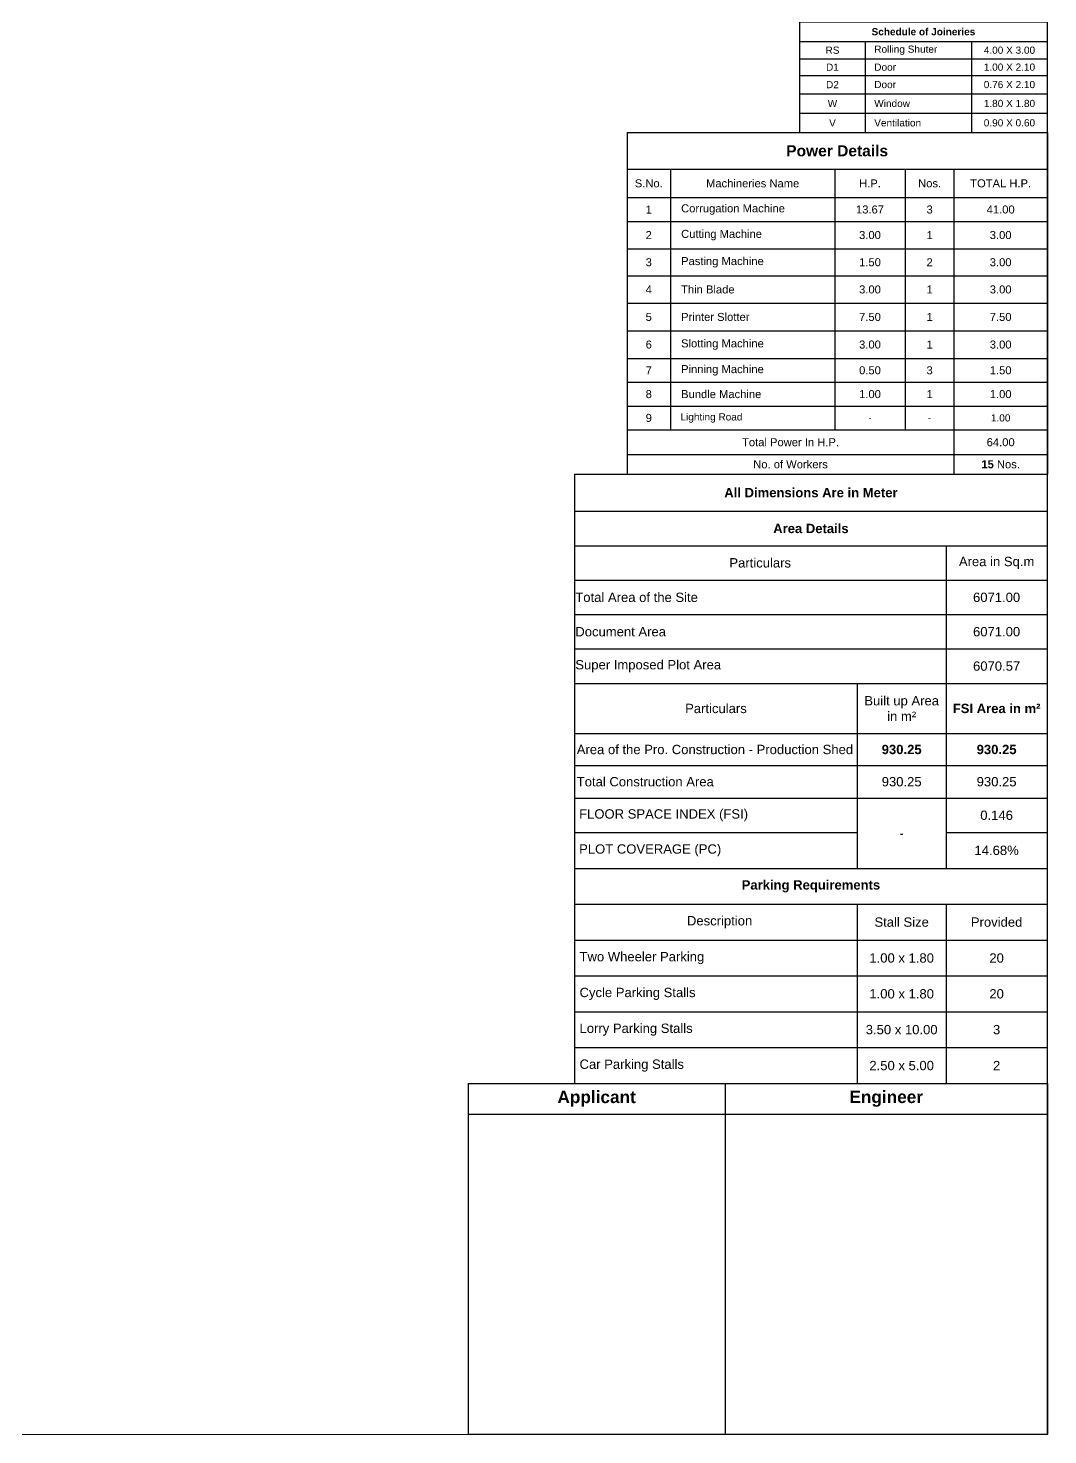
# Model space of a CAD drawing. Header units: metres. Extents: x 1521 to 1862, y -130 to 121.
# Drawn here: x 1762.2 to 1861.5, y -98.2 to 38.9 of the extents above; entities that cross this region are included whole.
import ezdxf

# ---------------------------------------------------------------- set-up
doc = ezdxf.new("R2010")
doc.units = ezdxf.units.M
doc.header["$MEASUREMENT"] = 0
doc.layers.add('A-WALL', color=250, linetype='Continuous', lineweight=30)
doc.layers.add('WALL', color=251, linetype='Continuous')
doc.styles.add('ari', font='arialbd.ttf')
doc.styles.add('ARIAL', font='swissc.ttf', dxfattribs={"height": 0.8})
doc.styles.add('Arial_1', font='arial.ttf', dxfattribs={"height": 2950.598802})
doc.styles.add('C', font='swissc.ttf')
doc.styles.get("Standard").update_dxf_attribs({"font": 'arial.ttf'})

# ---------------------------------------------------------------- blocks, each defined once
blk = doc.blocks.new('*T37')
at = {"layer": 'A-WALL', "color": 0, "lineweight": 30}
for p, q in [((0, 0), (25.02, 0)), ((0, 0), (0, -34.19)), ((25.02, 0), (25.02, -34.19)), ((0, -34.19), (25.02, -34.19))]:
    blk.add_line(p, q, dxfattribs=at)
at = {"layer": 'A-WALL', "color": 0}
blk.add_line((0, -2.99), (25.02, -2.99), dxfattribs=at)
at = {"layer": 'A-WALL', "color": 0, "lineweight": 5, "insert": (12.51, -1.49), "char_height": 1.2, "width": 24.3827, "attachment_point": 5}
blk.add_mtext('{\\fArial|b1|i0|c0|p34;Applicant}', dxfattribs=at)
blk = doc.blocks.new('*T38')
at = {"layer": 'A-WALL', "color": 0, "lineweight": 30}
for p, q in [((0, 0), (31.4, 0)), ((0, 0), (0, -34.19)), ((31.4, 0), (31.4, -34.19)), ((0, -34.19), (31.4, -34.19))]:
    blk.add_line(p, q, dxfattribs=at)
at = {"layer": 'A-WALL', "color": 0}
blk.add_line((0, -2.99), (31.4, -2.99), dxfattribs=at)
at = {"layer": 'A-WALL', "color": 0, "lineweight": 5, "insert": (15.7, -1.49), "char_height": 1.2, "width": 30.7612, "attachment_point": 5}
blk.add_mtext('{\\fArial|b1|i0|c0|p34;Engineer}', dxfattribs=at)
blk = doc.blocks.new('*T39')
at = {"layer": 'WALL', "color": 0, "lineweight": 30}
for q in [(46.06, 0), (0, -59.38)]:
    blk.add_line((0, 0), q, dxfattribs=at)
at = {"layer": 'WALL', "color": 0, "linetype": 'ByBlock', "lineweight": -2}
for p, q in [((46.06, 0), (46.06, -59.38)), ((0, -3.62), (46.06, -3.62)), ((0, -6.98), (46.06, -6.98)), ((36.19, -6.98), (36.19, -38.42)), ((0, -10.33), (46.06, -10.33)), ((0, -13.68), (46.06, -13.68)), ((0, -17.04), (46.06, -17.04)), ((0, -20.39), (46.06, -20.39)), ((27.55, -20.39), (27.55, -38.42)), ((0, -25.28), (46.06, -25.28)), ((0, -28.4), (46.06, -28.4)), ((0, -31.57), (46.06, -31.57)), ((0, -34.93), (27.55, -34.93)), ((36.19, -34.93), (46.06, -34.93)), ((0, -38.42), (46.06, -38.42)), ((0, -41.92), (46.06, -41.92)), ((27.55, -41.92), (27.55, -59.38)), ((36.19, -41.92), (36.19, -59.38)), ((0, -45.41), (46.06, -45.41)), ((0, -48.9), (46.06, -48.9)), ((0, -52.4), (46.06, -52.4)), ((0, -55.89), (46.06, -55.89)), ((0, -59.38), (46.06, -59.38))]:
    blk.add_line(p, q, dxfattribs=at)
at = {"layer": 'WALL', "color": 0, "char_height": 0.91}
for s, insert, width, attachment_point, style in [('{\\fArial|b1|i0|c0|p34;All Dimensions Are in Meter}', (23.03, -1.81), 45.9057, 5, 'ARIAL'), ('{\\fArial|b1|i0|c0|p34;Area Details}', (23.03, -5.3), 45.9057, 5, 'ARIAL'), ('{\\fArial|b0|i0|c0|p34;Particulars }', (18.09, -8.65), 36.0316, 5, 'ARIAL'), ('{\\fArial|b0|i0|c0|p34;Area in Sq.m}', (41.12, -8.65), 9.7184, 5, 'ARIAL'), ('\\A1;{\\fArial|b0|i0|c0|p34;Total Area of the Site }', (0.08, -12.01), 36.0316, 4, 'ARIAL'), ('{\\fArial|b0|i0|c0|p34;6071.00}', (41.12, -12.01), 9.7184, 5, 'ARIAL'), ('\\A1;{\\fArial|b0|i0|c0|p34;Document Area }', (0.08, -15.36), 36.0316, 4, 'ARIAL'), ('{\\fArial|b0|i0|c0|p34;6071.00}', (41.12, -15.36), 9.7184, 5, 'ARIAL'), ('\\A1;{\\fArial|b0|i0|c0|p34;Super Imposed Plot Area}', (0.08, -18.71), 36.0316, 4, 'ARIAL'), ('{\\fArial|b0|i0|c0|p34;6070.57}', (41.12, -18.71), 9.7184, 5, 'ARIAL'), ('{\\fArial|b0|i0|c0|p34;Built up Area in m²}', (31.87, -22.84), 8.0235, 5, 'ari'), ('{\\fArial|b0|i0|c0|p34;Particulars }', (13.78, -22.84), 27.1422, 5, 'ari'), ('FSI Area in m²', (41.12, -22.84), 9.2611, 5, 'ari'), ('{\\fArial|b0|i0|c0|p34;Area of the Pro. Construction - \\C256;Production Shed }', (0.22, -26.84), 27.1147, 4, 'ari'), ('{\\C256;930.25', (31.87, -26.84), 7.9823, 5, 'ari'), ('{\\C256;930.25', (41.12, -26.84), 9.22, 5, 'ari'), ('{\\fArial|b0|i0|c0|p34;\\C1;Total Construction Area}', (0.22, -29.98), 27.1147, 4, 'ari'), ('{\\fArial|b0|i0|c0|p34;\\C1;930.25}', (31.87, -29.98), 7.9823, 5, 'ari'), ('{\\fArial|b0|i0|c0|p34;\\C1;930.25}', (41.12, -29.98), 9.22, 5, 'ari'), ('\\A1;{\\fArial|b0|i0|c0|p34;FLOOR SPACE INDEX (FSI) }', (0.45, -33.25), 26.6427, 4, 'ARIAL'), ('{\\fArial|b0|i0|c0|p34;0.146}', (41.12, -33.25), 8.5119, 5, 'ARIAL'), ('-', (31.87, -35), 7.2743, 5, 'ARIAL'), ('\\A1;{\\fArial|b0|i0|c0|p34;PLOT COVERAGE (PC) }', (0.45, -36.67), 26.6427, 4, 'ARIAL'), ('{\\fArial|b0|i0|c0|p34;14.68%}', (41.12, -36.67), 8.5119, 5, 'ARIAL'), ('{\\fArial|b1|i0|c0|p34;Parking Requirements}', (23.03, -40.17), 45.0755, 5, 'ARIAL'), ('{\\fArial|b0|i0|c0|p34;  Description}', (13.78, -43.66), 26.7621, 5, 'ARIAL'), ('{\\fArial|b0|i0|c0|p34;Stall Size}', (31.87, -43.66), 7.5467, 5, 'ARIAL'), ('{\\fArial|b0|i0|c0|p34;Provided}', (41.12, -43.66), 8.7844, 5, 'ARIAL'), ('{\\fArial|b0|i0|c0|p34;Two Wheeler Parking }', (0.49, -47.16), 26.5649, 4, 'ARIAL'), ('{\\fArial|b0|i0|c0|p34;1.00 x 1.80}', (31.87, -47.16), 7.8736, 5, 'ARIAL'), ('{\\fArial|b0|i0|c0|p34;20}', (41.12, -47.16), 8.5119, 5, 'ARIAL'), ('{\\fArial|b0|i0|c0|p34;Cycle Parking Stalls}', (0.49, -50.65), 26.5649, 4, 'ARIAL'), ('{\\fArial|b0|i0|c0|p34;1.00 x 1.80}', (31.87, -50.65), 7.8736, 5, 'ARIAL'), ('{\\fArial|b0|i0|c0|p34;20}', (41.12, -50.65), 8.5119, 5, 'ARIAL'), ('{\\fArial|b0|i0|c0|p34;Lorry Parking Stalls }', (0.49, -54.14), 26.5649, 4, 'ARIAL'), ('{\\fArial|b0|i0|c0|p34;3.50 x 10.00}', (31.87, -54.14), 7.8736, 5, 'ARIAL'), ('{\\fArial|b0|i0|c0|p34;3}', (41.12, -54.14), 8.5119, 5, 'ARIAL'), ('{\\fArial|b0|i0|c0|p34;Car Parking Stalls }', (0.49, -57.64), 26.5649, 4, 'ARIAL'), ('{\\fArial|b0|i0|c0|p34;2.50 x 5.00}', (31.87, -57.64), 7.8736, 5, 'ARIAL'), ('{\\fArial|b0|i0|c0|p34;2}', (41.12, -57.64), 8.5119, 5, 'ARIAL')]:
    blk.add_mtext(s, dxfattribs=dict(at, insert=insert, width=width, attachment_point=attachment_point, style=style))
blk = doc.blocks.new('*T40')
at = {"layer": 'A-WALL', "color": 0, "lineweight": 30}
for p, q in [((0, 0), (40.95, 0)), ((0, 0), (0, -3.58)), ((40.95, 0), (40.95, -3.58)), ((0, -3.58), (0, -33.3)), ((40.95, -3.58), (40.95, -33.3)), ((0, -31.39), (31.85, -31.39)), ((0, -33.3), (31.85, -33.3))]:
    blk.add_line(p, q, dxfattribs=at)
at = {"layer": 'A-WALL', "color": 0, "linetype": 'ByBlock', "lineweight": -2}
for p, q in [((0, -3.58), (40.95, -3.58)), ((4.25, -3.58), (4.25, -28.98)), ((20.24, -3.58), (20.24, -28.98)), ((27.11, -3.58), (27.11, -28.98)), ((31.85, -3.58), (31.85, -33.3)), ((0, -6.35), (40.95, -6.35)), ((0, -8.67), (40.95, -8.67)), ((0, -11.34), (40.95, -11.34)), ((0, -13.97), (40.95, -13.97)), ((0, -16.63), (40.95, -16.63)), ((0, -19.33), (40.95, -19.33)), ((0, -22.02), (40.95, -22.02)), ((0, -24.34), (40.95, -24.34)), ((0, -26.66), (40.95, -26.66)), ((0, -28.98), (40.95, -28.98)), ((31.85, -31.39), (40.95, -31.39)), ((31.85, -33.3), (40.95, -33.3))]:
    blk.add_line(p, q, dxfattribs=at)
at = {"layer": 'A-WALL', "color": 0, "lineweight": 5}
for s, insert, char_height, width, attachment_point, style in [('{\\fArial|b1|i0|c0|p34;\\H1.66667x;Power Details}', (20.47, -1.79), 0.65, 40.9274, 5, 'C'), ('Lighting Road', (5.21, -27.82), 0.7, 14.0728, 4, 'Arial_1'), ('1.00', (36.4, -27.82), 0.7, 7.9387, 5, 'Arial_1')]:
    blk.add_mtext(s, dxfattribs=dict(at, insert=insert, char_height=char_height, width=width, attachment_point=attachment_point, style=style))
for s, insert, char_height, width, attachment_point in [('S.No.', (2.12, -4.96), 0.78, 3.9534, 5), ('Machineries Name', (12.24, -4.96), 0.78, 15.7014, 5), ('H.P.', (23.67, -4.96), 0.78, 6.5711, 5), ('Nos.', (29.48, -4.96), 0.78, 4.4549, 5), ('TOTAL H.P.', (36.4, -4.96), 0.78, 8.7984, 5), ('1', (2.12, -7.51), 0.78, 3.9534, 5), ('Corrugation Machine', (5.27, -7.51), 0.78, 13.9563, 4), ('13.67', (23.67, -7.51), 0.78, 5.6415, 5), ('3', (29.48, -7.51), 0.78, 4.4549, 5), ('41.00', (36.4, -7.51), 0.78, 7.8687, 5), ('Cutting Machine', (5.27, -10), 0.78, 13.9563, 4), ('3.00', (23.67, -10), 0.78, 5.6415, 5), ('3.00', (36.4, -10), 0.78, 7.8687, 5), ('2', (2.12, -10), 0.78, 3.9534, 5), ('1', (29.48, -10), 0.78, 4.4549, 5), ('3', (2.12, -12.65), 0.78, 3.9534, 5), ('Pasting Machine', (5.27, -12.65), 0.78, 13.9563, 4), ('1.50', (23.67, -12.65), 0.78, 5.6415, 5), ('2', (29.48, -12.65), 0.78, 4.4549, 5), ('3.00', (36.4, -12.65), 0.78, 7.8687, 5), ('4', (2.12, -15.3), 0.78, 3.9534, 5), ('Thin Blade', (5.27, -15.3), 0.78, 13.9563, 4), ('3.00', (23.67, -15.3), 0.78, 5.6415, 5), ('1', (29.48, -15.3), 0.78, 4.4549, 5), ('3.00', (36.4, -15.3), 0.78, 7.8687, 5), ('5', (2.12, -17.98), 0.78, 3.9534, 5), ('Printer Slotter', (5.27, -17.98), 0.78, 13.9563, 4), ('7.50', (23.67, -17.98), 0.78, 5.6415, 5), ('1', (29.48, -17.98), 0.78, 4.4549, 5), ('7.50', (36.4, -17.98), 0.78, 7.8687, 5), ('6', (2.12, -20.67), 0.78, 3.9534, 5), ('Slotting Machine', (5.27, -20.67), 0.78, 13.9563, 4), ('3.00', (23.67, -20.67), 0.78, 5.6415, 5), ('1', (29.48, -20.67), 0.78, 4.4549, 5), ('3.00', (36.4, -20.67), 0.78, 7.8687, 5), ('7', (2.12, -23.18), 0.78, 3.9534, 5), ('Pinning Machine', (5.27, -23.18), 0.78, 13.9563, 4), ('0.50', (23.67, -23.18), 0.78, 5.6415, 5), ('3', (29.48, -23.18), 0.78, 4.4549, 5), ('1.50', (36.4, -23.18), 0.78, 7.8687, 5), ('8', (2.12, -25.5), 0.78, 3.9534, 5), ('Bundle Machine', (5.27, -25.5), 0.78, 13.9563, 4), ('1.00', (23.67, -25.5), 0.78, 5.6415, 5), ('1', (29.48, -25.5), 0.78, 4.4549, 5), ('1.00', (36.4, -25.5), 0.78, 7.8687, 5), ('9', (2.12, -27.82), 0.78, 3.9534, 5), ('-', (23.67, -27.82), 0.646, 5.7114, 5), ('-', (29.48, -27.82), 0.646, 3.5952, 5), ('Total Power In H.P.', (15.93, -30.19), 0.78, 31.5614, 5), ('64.00', (36.4, -30.19), 0.78, 7.8687, 5), ('No. of Workers', (15.93, -32.34), 0.78, 31.5614, 5), ('{\\fArial|b1|i0|c0|p34;15} Nos.', (36.4, -32.34), 0.78, 7.8687, 5)]:
    blk.add_mtext(s, dxfattribs=dict(at, insert=insert, char_height=char_height, width=width, attachment_point=attachment_point))
blk = doc.blocks.new('*T41')
at = {"layer": 'A-WALL', "color": 0, "lineweight": 30}
for p, q in [((0, 0), (24.14, 0)), ((0, 0), (0, -10.78)), ((24.14, 0), (24.14, -10.78))]:
    blk.add_line(p, q, dxfattribs=at)
at = {"layer": 'A-WALL', "color": 0, "lineweight": -2}
for p, q in [((0, -1.92), (24.14, -1.92)), ((6.41, -1.92), (6.41, -10.78)), ((16.75, -1.92), (16.75, -10.78)), ((0, -3.6), (24.14, -3.6)), ((0, -5.22), (24.14, -5.22)), ((0, -7.01), (24.14, -7.01)), ((0, -8.9), (24.14, -8.9)), ((0, -10.78), (24.14, -10.78))]:
    blk.add_line(p, q, dxfattribs=at)
at = {"layer": 'A-WALL', "color": 0, "lineweight": 5, "insert": (12.07, -0.96), "char_height": 0.7, "width": 24.1215, "attachment_point": 5, "style": 'C'}
blk.add_mtext('{\\fArial|b1|i0|c0|p34;Schedule of Joineries}', dxfattribs=at)
at = {"layer": 'A-WALL', "color": 0, "lineweight": 5, "char_height": 0.7}
for s, insert, width, attachment_point in [('RS', (3.21, -2.76), 6.3919, 5), ('Rolling Shuter', (7.28, -2.76), 8.611, 4), ('4.00 X 3.00', (20.45, -2.76), 7.3709, 5), ('D1', (3.21, -4.41), 6.3919, 5), ('Door', (7.28, -4.41), 8.611, 4), ('1.00 X 2.10', (20.45, -4.41), 7.3709, 5), ('D2', (3.21, -6.11), 6.3919, 5), ('Door', (7.28, -6.11), 8.611, 4), ('0.76 X 2.10', (20.45, -6.11), 7.3709, 5), ('W', (3.21, -7.95), 6.3919, 5), ('Window', (7.28, -7.95), 8.611, 4), ('1.80 X 1.80', (20.45, -7.95), 7.3709, 5), ('V', (3.21, -9.84), 6.394, 5), ('Ventilation', (7.28, -9.84), 8.611, 4), ('0.90 X 0.60', (20.45, -9.84), 7.3731, 5)]:
    blk.add_mtext(s, dxfattribs=dict(at, insert=insert, width=width, attachment_point=attachment_point))

msp = doc.modelspace()

# ---------------------------------------------------------------- linework, layer by layer
at = {"layer": 'A-WALL', "lineweight": 5, "ltscale": 5, "const_width": 0.1}
msp.add_lwpolyline([(1662.91697, 120.70807), (1861.48664, 120.70807), (1861.48664, -98.15057), (1662.91697, -98.15057)], close=True, dxfattribs=at)

# ---------------------------------------------------------------- block references
for name, p in [('*T41', (1837.34545, 39.49644)), ('*T40', (1820.53971, 28.72106)), ('*T39', (1815.42522, -4.57396)), ('*T37', (1805.07109, -63.95866)), ('*T38', (1830.08961, -63.95866))]:
    msp.add_blockref(name, p)

doc.saveas('drawing.dxf')
